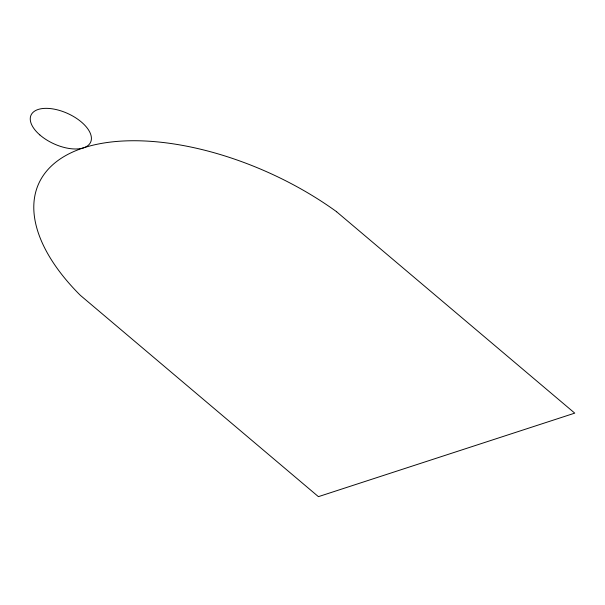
<?xml version="1.0" encoding="UTF-8"?>
<svg xmlns="http://www.w3.org/2000/svg" width="605" height="605" viewBox="0 0 605 605"><rect width="100%" height="100%" fill="white"/><g stroke="black" fill="none" stroke-linecap="round" stroke-linejoin="round"><path stroke-width="0.91" d="M336.652 211.803L574.75 413.139L318.419 496.652L80.329 295.308A206.199 104.96 24.4 0 1 83.52 147.854A206.199 104.96 24.4 0 1 336.683 211.78M39.786 134.885A32.723 16.66 24.4 0 0 90.576 142.304A32.723 16.66 24.4 0 0 52.128 108.802A32.723 16.66 24.4 0 0 39.786 134.885"/></g></svg>
